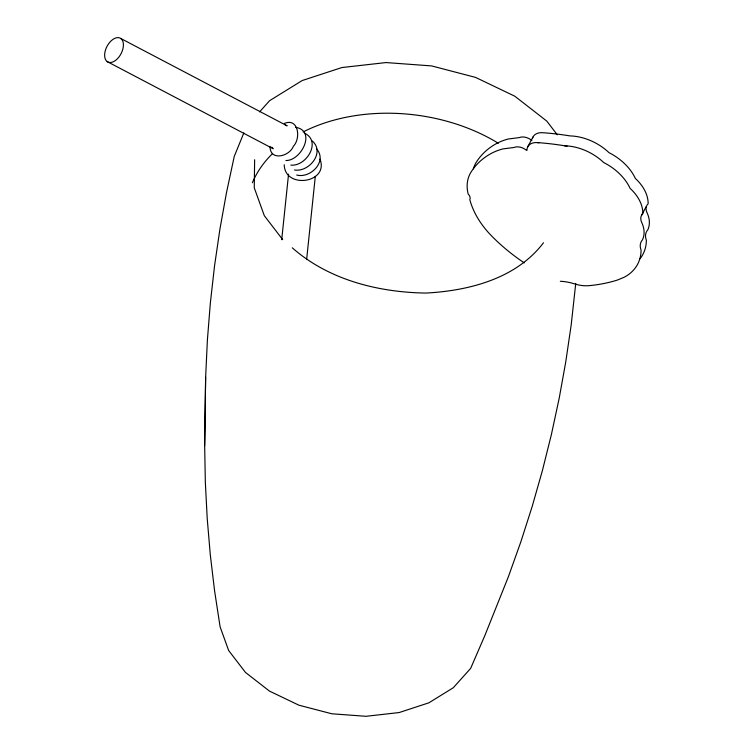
<?xml version="1.0" encoding="UTF-8"?>
<svg xmlns="http://www.w3.org/2000/svg" width="754" height="754" viewBox="0 0 754 754"><rect width="100%" height="100%" fill="white"/><g stroke="black" fill="none" stroke-linecap="round" stroke-linejoin="round"><path stroke-width="1.13" d="M575.745 283.419L571.183 324.993L565.783 361.722L559.195 398.235L551.4 434.502L542.418 470.515L532.249 506.245L520.901 541.674L508.375 576.772L484.803 635.679L470.675 668.336L453.295 687.733L428.894 702.813L399.12 712.558L366.01 716.3L331.817 713.784L298.867 705.179L269.414 691.069L245.465 672.417L228.641 650.504L220.102 626.819L214.598 590.91L210.3 554.821L207.218 518.564L205.333 482.164L204.664 445.633L205.635 377.217L207.397 339.941L210.366 302.825L214.541 265.898L219.914 229.159L226.492 192.647L234.258 156.37L243.853 132.921M205.635 377.217L204.664 445.633M254.635 159.744L254.258 187.803L264.305 215.672L282.675 239.602M281.713 239.697L288.546 174.174M306.633 259.536L315.304 176.389M527.64 147.011L532.927 137.124M641.484 215.437L646.235 206.539M259.602 111.865L269.64 100.659L302.184 80.546L341.873 67.549L386.029 62.563L431.618 65.918L475.548 77.398L514.812 96.21L546.754 121.074L557.263 134.768M543.483 242.779C516.207 278.707 468.941 290.78 425.878 293.061C378.254 292.335 328.659 279.923 292.269 247.812M284.286 123.477C298.603 117.37 301.063 138.444 293.372 146.295C289.423 156.549 269.904 161.422 270.055 146.465M285.917 160.527C301.242 160.809 316.529 130.744 295.7 127.322M290.818 165.117C306.586 166.728 321.93 141.064 304.352 133.119M294.437 169.989C309.102 172.44 325.304 152.496 312.316 140.979M296.708 175.06C310.648 178.66 327.651 161.29 316.576 148.896M560.326 281.27L563.106 281.468A42.997 30.019 28.1 0 1 574.444 283.862A31.432 21.951 28.1 0 0 589.025 285.662A160.206 111.856 28.1 0 0 617.564 279.998L624.312 277.189A59.274 41.385 28.1 0 0 640.891 253.561L641.098 250.149A17.229 12.026 28.1 0 1 642.436 239.876A32.601 22.761 28.1 0 0 641.711 222.487A12.978 9.057 28.1 0 1 642.86 213.636A38.812 27.097 28.1 0 0 630.099 188.359A46.135 32.215 28.1 0 0 603.756 162.572A44.514 31.084 28.1 0 0 564.576 145.776A250.149 174.664 28.1 0 0 537.216 142.581A13.864 9.679 28.1 0 0 526.971 149.424L526.961 150.395L526.019 149.942A10.679 7.455 28.1 0 0 513.794 147.511L502.899 148.906A77.568 54.156 28.1 0 0 488.771 154.834A101.781 71.065 28.1 0 0 470.996 172.157A50.782 35.457 28.1 0 0 468.159 194.004A6.918 4.826 28.1 0 1 469.817 199.659A85.183 59.472 28.1 0 0 489.393 233.627L492.098 236.445A155.305 108.444 28.1 0 0 524.284 262.892M537.216 142.581L538.865 142.779M564.576 145.776L567.083 146.191M285.229 124.994L287.161 125.843L120.885 38.539A13.449 7.926 -62.3 0 0 105.032 51.715A13.449 7.926 -62.3 0 0 116.144 59.934A13.449 7.926 -62.3 0 0 120.885 38.539M107.162 61.583L273.193 148.764L271.742 147.134M531.9 140.564L531.297 140.055A10.679 7.455 28.1 0 0 519.082 137.624L508.177 139.019A77.568 54.156 28.1 0 0 494.059 144.947A101.781 71.065 28.1 0 0 476.274 162.27A50.782 35.457 28.1 0 0 473.38 168.877M320.007 159.075C329.262 183.222 284.692 189.424 284.23 164.711M252.373 182.77A156.549 108.35 7.4 0 1 272.514 153.59M303.108 131.95A156.549 108.35 7.4 0 1 498.366 143.269M640.052 258.726A59.274 41.385 28.1 0 0 646.178 243.674L646.385 240.262A17.229 12.026 28.1 0 1 646.291 232.147M646.696 231.384A17.229 12.026 28.1 0 1 647.714 229.989A32.601 22.761 28.1 0 0 646.989 212.6A12.978 9.057 28.1 0 1 648.138 203.759A38.812 27.097 28.1 0 0 635.377 178.472A46.135 32.215 28.1 0 0 609.034 152.685A44.514 31.084 28.1 0 0 569.854 135.89A250.149 174.664 28.1 0 0 542.494 132.695A13.864 9.679 28.1 0 0 532.484 138.293"/></g></svg>
